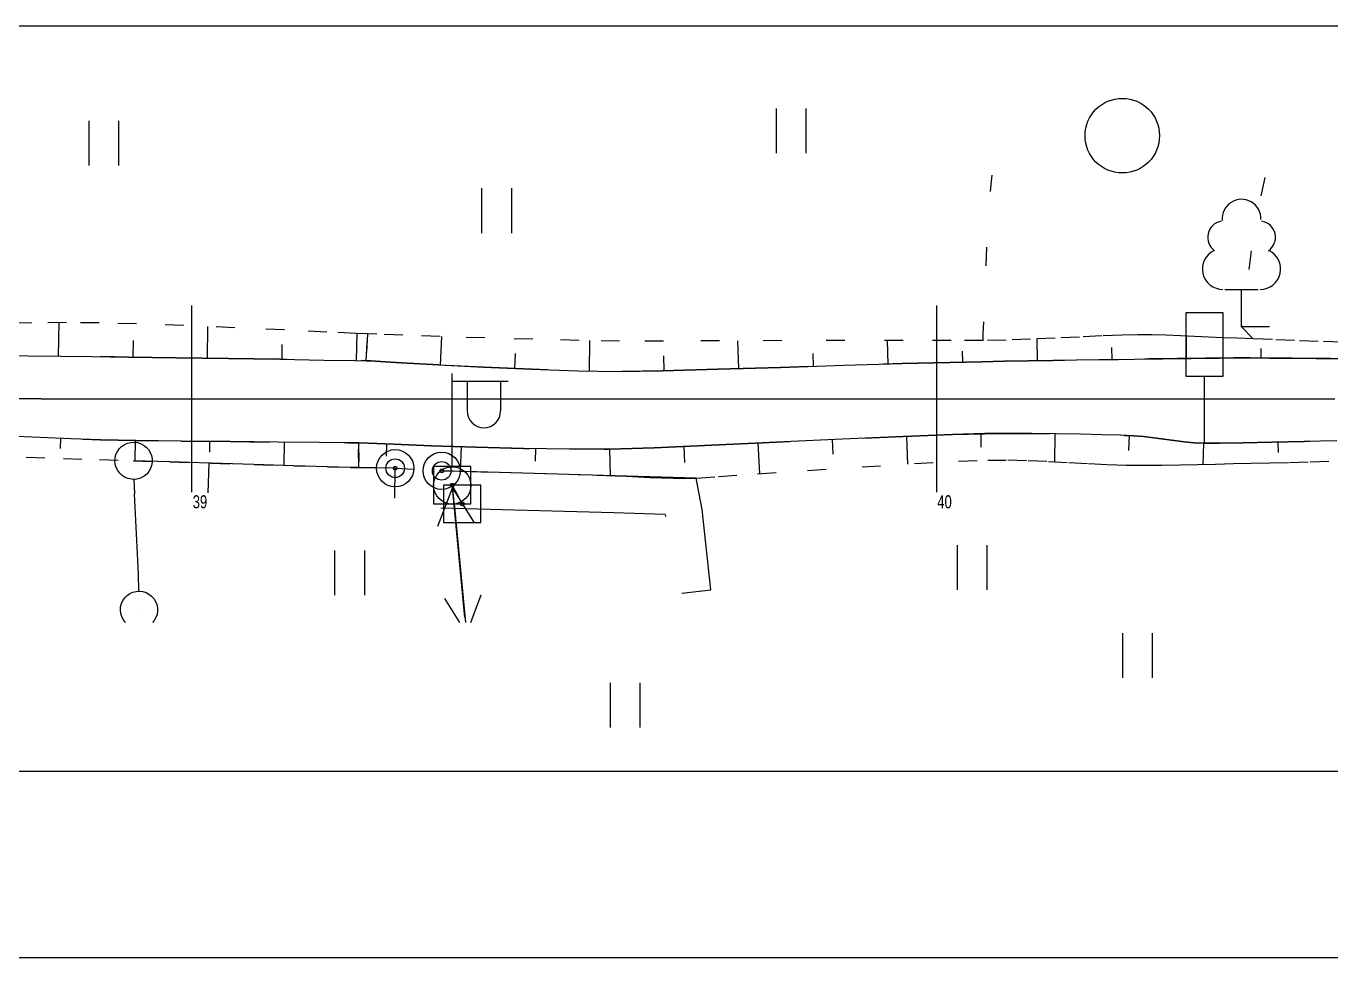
# Model space of a CAD drawing. Extents: x 2172 to 5772, y -842 to -248.
# Drawn here: x 3042.78 to 3077.8, y -637.48 to -612.48 of the extents above; entities that cross this region are included whole.
import ezdxf

# ---------------------------------------------------------------- set-up
doc = ezdxf.new("R2010")
doc.units = 0
doc.header["$MEASUREMENT"] = 0
for name, pattern in [('CONTI', [0]), ('STROT', [1.7, 0.5, -1.2]), ('TP0', [0])]:
    doc.linetypes.add(name, pattern=pattern)
doc.layers.get('0').update_dxf_attribs({"linetype": 'CONTINUOUS'})
for name, color, linetype in [('DEFAULT', 7, 'CONTI'), ('OTKOSDEFAULT', 32, 'CONTI'), ('SIT_LDEFAULT', 7, 'CONTI'), ('USLZNDEFAULT', 7, 'CONTI')]:
    doc.layers.add(name, color=color, linetype=linetype)
doc.styles.add('SHRFT', font='TXT', dxfattribs={"width": 8.75})

# ---------------------------------------------------------------- blocks, each defined once
blk = doc.blocks.new('BL_12')
at = {"color": 0}
for p, q in [((2.5, 17.5), (-2.5, 17.5)), ((-2.5, 17.5), (-2.5, 9)), ((2.5, 9), (2.5, 17.5)), ((-2.5, 9), (0, 9)), ((0, 0), (0, 9)), ((0, 9), (2.5, 9)), ((2, 0), (0, 0))]:
    blk.add_line(p, q, dxfattribs=at)
blk = doc.blocks.new('BL_104')
at = {"color": 0}
for p, q in [((-2.25, 5), (2.25, 5)), ((0, 0), (0, 5)), ((3.75, 0), (0, 0))]:
    blk.add_line(p, q, dxfattribs=at)
for centre, radius, start, end in [((0, 14.5), 2.6, 358, 185), ((-2.35, 12), 2.2, 100, 235), ((2.35, 12), 2.2, 305, 80), ((-2.5, 7.75), 2.75, 115, 270), ((2.5, 7.75), 2.75, 270, 65)]:
    blk.add_arc(centre, radius, start, end, dxfattribs=at)
blk = doc.blocks.new('BL_27')
at = {"color": 0}
for p, q in [((2.5, 2.5), (-2.5, 2.5)), ((-2.5, 2.5), (-2.5, -2.5)), ((2.5, -2.5), (2.5, 2.5)), ((-2.5, -2.5), (2.5, -2.5))]:
    blk.add_line(p, q, dxfattribs=at)
blk.add_circle((0, 0), 0.25, dxfattribs=at)
blk = doc.blocks.new('BL_33')
at = {"color": 0}
for p, q in [((0, 2.5), (0, 15)), ((0, 14), (7.5, 14)), ((2, 14), (2, 10)), ((6.5, 14), (6.5, 10))]:
    blk.add_line(p, q, dxfattribs=at)
for radius in [2.5, 0]:
    blk.add_circle((0, 0), radius, dxfattribs=at)
blk.add_arc((4.25, 10), 2.25, 180, 0, dxfattribs=at)
blk = doc.blocks.new('BL_22')
at = {"color": 0}
for radius in [2.5, 1.25, 0.25]:
    blk.add_circle((0, 0), radius, dxfattribs=at)
blk = doc.blocks.new('BL_2011')
at = {"color": 0}
for p, q in [((0, 0), (0, 6)), ((4, 0), (4, 6))]:
    blk.add_line(p, q, dxfattribs=at)
blk = doc.blocks.new('BL_2004')
at = {"color": 0}
blk.add_circle((0, 0), 5, dxfattribs=at)

msp = doc.modelspace()

# ---------------------------------------------------------------- linework, layer by layer
at = {"linetype": 'TP0'}
for p, q in [((3107.228, -612.478), (2267.228, -612.478)), ((3107.228, -632.478), (2267.228, -632.478))]:
    msp.add_line(p, q, dxfattribs=at)
at = {"layer": 'DEFAULT', "color": 12, "linetype": 'CONTI'}
for p, q in [((3047.228, -624.978), (3047.229, -619.978)), ((3067.228, -624.978), (3067.228, -619.978)), ((3043.186, -622.477), (3054.433, -622.477)), ((3054.433, -622.478), (3056.982, -622.478)), ((3056.982, -622.478), (3059.531, -622.478)), ((3059.531, -622.478), (3062.08, -622.478)), ((3062.08, -622.478), (3064.629, -622.478)), ((3064.629, -622.478), (3067.178, -622.478)), ((3067.178, -622.478), (3069.727, -622.478)), ((3069.727, -622.478), (3072.276, -622.478)), ((3072.276, -622.477), (3077.909, -622.478))]:
    msp.add_line(p, q, dxfattribs=at)
msp.add_polyline3d([(3043.186, -622.477, 0), (3041.545, -622.478, 0)], dxfattribs=at)
at = {"layer": 'OTKOSDEFAULT', "color": 32, "linetype": 'STROT'}
for p, q in [((3042.933, -620.438, 42.551), (3041.984, -620.451, 42.564)), ((3043.864, -620.433, 42.538), (3042.933, -620.438, 42.551)), ((3044.736, -620.44, 42.526), (3043.864, -620.433, 42.538)), ((3045.744, -620.467, 42.499), (3044.736, -620.44, 42.526)), ((3047.009, -620.513, 42.465), (3045.744, -620.467, 42.499)), ((3048.382, -620.57, 42.429), (3047.009, -620.513, 42.465)), ((3049.714, -620.63, 42.393), (3048.382, -620.57, 42.429)), ((3050.85, -620.685, 42.363), (3049.714, -620.63, 42.393)), ((3051.642, -620.722, 42.342), (3050.85, -620.685, 42.363)), ((3051.94, -620.737, 42.334), (3051.642, -620.722, 42.342)), ((3051.94, -620.737, 42.334), (3051.902, -621.454, 42.537)), ((3051.902, -621.454, 42.537), (3051.94, -620.737, 42.334)), ((3052.195, -620.747, 42.328), (3051.94, -620.737, 42.334)), ((3052.886, -620.772, 42.311), (3052.195, -620.747, 42.328)), ((3053.89, -620.805, 42.288), (3052.886, -620.772, 42.311)), ((3055.093, -620.845, 42.26), (3053.89, -620.805, 42.288)), ((3056.378, -620.88, 42.23), (3055.093, -620.845, 42.26)), ((3057.623, -620.912, 42.201), (3056.378, -620.88, 42.23)), ((3058.71, -620.928, 42.176), (3057.623, -620.912, 42.201)), ((3059.889, -620.93, 42.184), (3058.71, -620.928, 42.176)), ((3061.39, -620.923, 42.194), (3059.889, -620.93, 42.184)), ((3063.062, -620.917, 42.206), (3061.39, -620.923, 42.194)), ((3064.756, -620.914, 42.218), (3063.062, -620.917, 42.206)), ((3066.322, -620.913, 42.229), (3064.756, -620.914, 42.218)), ((3067.609, -620.912, 42.238), (3066.322, -620.913, 42.229)), ((3068.466, -620.911, 42.244), (3067.609, -620.912, 42.238)), ((3069.087, -620.9, 42.245), (3068.466, -620.911, 42.244)), ((3069.742, -620.878, 42.247), (3069.087, -620.9, 42.245)), ((3070.404, -620.848, 42.249), (3069.742, -620.878, 42.247)), ((3071.051, -620.819, 42.25), (3070.404, -620.848, 42.249)), ((3071.654, -620.791, 42.252), (3071.051, -620.819, 42.25)), ((3072.187, -620.769, 42.253), (3071.654, -620.791, 42.252)), ((3072.623, -620.76, 42.254), (3072.187, -620.769, 42.253)), ((3073.004, -620.763, 42.254), (3072.623, -620.76, 42.254)), ((3073.382, -620.772, 42.254), (3073.004, -620.763, 42.254)), ((3073.761, -620.785, 42.254), (3073.382, -620.772, 42.254)), ((3074.141, -620.803, 42.254), (3073.761, -620.785, 42.254)), ((3074.52, -620.822, 42.254), (3074.141, -620.803, 42.254)), ((3074.9, -620.84, 42.254), (3074.52, -620.822, 42.254)), ((3075.279, -620.853, 42.253), (3074.9, -620.84, 42.254)), ((3075.713, -620.868, 42.262), (3075.279, -620.853, 42.253)), ((3076.236, -620.89, 42.272), (3075.713, -620.868, 42.262)), ((3076.827, -620.914, 42.284), (3076.236, -620.89, 42.272)), ((3077.457, -620.937, 42.297), (3076.827, -620.914, 42.284)), ((3078.104, -620.956, 42.31), (3077.457, -620.937, 42.297)), ((3051.701, -623.657, 42.569), (3051.711, -624.324, 42.48)), ((3051.711, -624.324, 42.48), (3051.701, -623.657, 42.569)), ((3041.811, -624.009, 42.609), (3042.783, -624.041, 42.581)), ((3042.783, -624.041, 42.581), (3043.778, -624.077, 42.553)), ((3043.778, -624.077, 42.553), (3044.751, -624.11, 42.525)), ((3044.751, -624.11, 42.525), (3045.661, -624.14, 42.499)), ((3045.661, -624.14, 42.499), (3046.632, -624.17, 42.496)), ((3066.623, -624.217, 42.087), (3067.804, -624.154, 42.029)), ((3067.804, -624.154, 42.029), (3068.59, -624.122, 41.991)), ((3068.59, -624.122, 41.991), (3069.129, -624.119, 41.993)), ((3069.129, -624.119, 41.993), (3069.674, -624.131, 41.995)), ((3069.674, -624.131, 41.995), (3070.223, -624.157, 41.996)), ((3077.243, -624.166, 42.333), (3077.809, -624.15, 42.357)), ((3046.632, -624.17, 42.496), (3047.742, -624.204, 42.492)), ((3047.742, -624.204, 42.492), (3048.888, -624.239, 42.488)), ((3048.888, -624.239, 42.488), (3049.964, -624.272, 42.485)), ((3049.964, -624.272, 42.485), (3050.864, -624.298, 42.482)), ((3050.864, -624.298, 42.482), (3051.481, -624.316, 42.48)), ((3051.481, -624.316, 42.48), (3051.711, -624.324, 42.48)), ((3051.711, -624.324, 42.48), (3052.685, -624.34, 42.508)), ((3052.685, -624.34, 42.508), (3053.934, -624.409, 42.481)), ((3053.934, -624.409, 42.481), (3054.154, -624.414, 42.476)), ((3054.154, -624.414, 42.476), (3054.731, -624.429, 42.463)), ((3054.731, -624.429, 42.463), (3055.538, -624.449, 42.445)), ((3055.538, -624.449, 42.445), (3056.452, -624.474, 42.424)), ((3056.452, -624.474, 42.424), (3057.349, -624.501, 42.404)), ((3057.349, -624.501, 42.404), (3058.1, -624.526, 42.387)), ((3061.36, -624.565, 42.347), (3062.414, -624.492, 42.295)), ((3062.414, -624.492, 42.295), (3063.757, -624.399, 42.229)), ((3063.757, -624.399, 42.229), (3065.216, -624.303, 42.157)), ((3065.216, -624.303, 42.157), (3066.623, -624.217, 42.087)), ((3070.223, -624.157, 41.996), (3070.766, -624.188, 41.998)), ((3070.766, -624.188, 41.998), (3071.3, -624.217, 42)), ((3071.3, -624.217, 42), (3071.815, -624.242, 42.002)), ((3071.815, -624.242, 42.002), (3072.306, -624.257, 42.004)), ((3072.306, -624.257, 42.004), (3072.786, -624.26, 42.042)), ((3072.786, -624.26, 42.042), (3073.266, -624.257, 42.079)), ((3073.266, -624.257, 42.079), (3073.746, -624.252, 42.117)), ((3073.746, -624.252, 42.117), (3074.225, -624.242, 42.154)), ((3074.225, -624.242, 42.154), (3074.704, -624.23, 42.192)), ((3074.704, -624.23, 42.192), (3075.184, -624.217, 42.229)), ((3075.184, -624.217, 42.229), (3075.663, -624.207, 42.267)), ((3075.663, -624.207, 42.267), (3076.162, -624.196, 42.288)), ((3076.162, -624.196, 42.288), (3076.692, -624.183, 42.31)), ((3076.692, -624.183, 42.31), (3077.243, -624.166, 42.333)), ((3058.1, -624.526, 42.387), (3058.587, -624.541, 42.376)), ((3058.587, -624.541, 42.376), (3058.897, -624.553, 42.376)), ((3058.897, -624.553, 42.376), (3059.209, -624.569, 42.376)), ((3059.209, -624.569, 42.376), (3059.52, -624.587, 42.376)), ((3059.52, -624.587, 42.376), (3059.831, -624.601, 42.376)), ((3059.831, -624.601, 42.376), (3060.143, -624.611, 42.376)), ((3060.143, -624.611, 42.376), (3060.454, -624.613, 42.376)), ((3060.454, -624.613, 42.376), (3060.764, -624.605, 42.376)), ((3060.764, -624.605, 42.376), (3061.36, -624.565, 42.347))]:
    msp.add_line(p, q, dxfattribs=at)
at = {"layer": 'OTKOSDEFAULT', "color": 32}
for p, q in [((3043.651, -621.333), (3043.662, -620.434)), ((3047.649, -621.388), (3047.66, -620.54)), ((3045.65, -621.358), (3045.657, -620.911)), ((3051.647, -621.45), (3051.663, -620.723)), ((3053.898, -621.572), (3053.938, -620.807)), ((3057.901, -621.733), (3057.913, -620.915)), ((3061.909, -621.667), (3061.887, -620.921)), ((3065.916, -621.544), (3065.898, -620.912)), ((3069.925, -621.454), (3069.915, -620.87)), ((3073.93, -621.395), (3073.923, -620.793)), ((3041.932, -621.313, 42.68), (3042.827, -621.323, 42.672)), ((3042.827, -621.323, 42.672), (3043.708, -621.333, 42.665)), ((3043.708, -621.333, 42.665), (3044.539, -621.343, 42.658)), ((3044.539, -621.343, 42.658), (3045.53, -621.356, 42.641)), ((3049.649, -621.417), (3049.655, -621.022)), ((3055.898, -621.666), (3055.915, -621.266)), ((3059.905, -621.724), (3059.896, -621.327)), ((3063.91, -621.605), (3063.901, -621.26)), ((3067.919, -621.493), (3067.911, -621.203)), ((3071.929, -621.422), (3071.924, -621.102)), ((3075.93, -621.383), (3075.932, -621.131)), ((3045.53, -621.356, 42.641), (3046.808, -621.376, 42.62)), ((3046.808, -621.376, 42.62), (3048.213, -621.396, 42.597)), ((3048.213, -621.396, 42.597), (3049.586, -621.417, 42.575)), ((3049.586, -621.417, 42.575), (3050.766, -621.437, 42.555)), ((3050.766, -621.437, 42.555), (3051.592, -621.449, 42.542)), ((3051.592, -621.449, 42.542), (3051.902, -621.454, 42.537)), ((3051.902, -621.454, 42.537), (3052.159, -621.47, 42.529)), ((3052.159, -621.47, 42.529), (3052.849, -621.512, 42.509)), ((3052.849, -621.512, 42.509), (3053.855, -621.569, 42.479)), ((3053.855, -621.569, 42.479), (3055.058, -621.629, 42.444)), ((3055.058, -621.629, 42.444), (3056.342, -621.685, 42.406)), ((3056.342, -621.685, 42.406), (3057.587, -621.728, 42.37)), ((3059.852, -621.725, 42.333), (3061.354, -621.685, 42.328)), ((3061.354, -621.685, 42.328), (3063.03, -621.633, 42.322)), ((3063.03, -621.633, 42.322), (3064.725, -621.579, 42.316)), ((3064.725, -621.579, 42.316), (3066.291, -621.533, 42.31)), ((3066.291, -621.533, 42.31), (3067.576, -621.5, 42.305)), ((3067.576, -621.5, 42.305), (3068.429, -621.481, 42.302)), ((3068.429, -621.481, 42.302), (3069.041, -621.469, 42.3)), ((3069.041, -621.469, 42.3), (3069.686, -621.459, 42.298)), ((3069.686, -621.459, 42.298), (3070.339, -621.447, 42.297)), ((3070.339, -621.447, 42.297), (3070.974, -621.436, 42.295)), ((3070.974, -621.436, 42.295), (3071.569, -621.426, 42.293)), ((3071.569, -621.426, 42.293), (3072.096, -621.421, 42.292)), ((3072.096, -621.421, 42.292), (3072.532, -621.414, 42.29)), ((3072.532, -621.414, 42.29), (3072.912, -621.409, 42.288)), ((3072.912, -621.409, 42.288), (3073.292, -621.404, 42.285)), ((3073.292, -621.404, 42.285), (3073.672, -621.398, 42.283)), ((3073.672, -621.398, 42.283), (3074.052, -621.393, 42.28)), ((3074.052, -621.393, 42.28), (3074.432, -621.388, 42.278)), ((3074.432, -621.388, 42.278), (3074.814, -621.385, 42.275)), ((3074.814, -621.385, 42.275), (3075.194, -621.382, 42.272)), ((3075.194, -621.382, 42.272), (3075.631, -621.382, 42.28)), ((3075.631, -621.382, 42.28), (3076.163, -621.385, 42.289)), ((3076.163, -621.385, 42.289), (3076.763, -621.389, 42.3)), ((3076.763, -621.389, 42.3), (3077.406, -621.393, 42.311)), ((3077.406, -621.393, 42.311), (3078.068, -621.395, 42.322)), ((3057.587, -621.728, 42.37), (3058.673, -621.743, 42.338)), ((3058.673, -621.743, 42.338), (3059.852, -621.725, 42.333)), ((3067.648, -623.437, 42.262), (3066.321, -623.49, 42.288)), ((3068.507, -623.412, 42.245), (3067.648, -623.437, 42.262)), ((3068.402, -623.416), (3068.41, -623.774)), ((3069.114, -623.405, 42.244), (3068.507, -623.412, 42.245)), ((3069.77, -623.407, 42.242), (3069.114, -623.405, 42.244)), ((3070.438, -623.415, 42.241), (3069.77, -623.407, 42.242)), ((3070.395, -623.415), (3070.384, -624.167)), ((3071.083, -623.427, 42.239), (3070.438, -623.415, 42.241)), ((3071.665, -623.44, 42.238), (3071.083, -623.427, 42.239)), ((3072.151, -623.456, 42.237), (3071.665, -623.44, 42.238)), ((3043.143, -623.517, 42.577), (3042.299, -623.476, 42.602)), ((3043.98, -623.552, 42.553), (3043.143, -623.517, 42.577)), ((3043.703, -623.541), (3043.693, -623.807)), ((3044.777, -623.577, 42.53), (3043.98, -623.552, 42.553)), ((3045.727, -623.595, 42.535), (3044.777, -623.577, 42.53)), ((3045.703, -623.594), (3045.694, -624.142)), ((3046.937, -623.611, 42.542), (3045.727, -623.595, 42.535)), ((3048.258, -623.626, 42.55), (3046.937, -623.611, 42.542)), ((3047.702, -623.619), (3047.697, -623.911)), ((3049.542, -623.64, 42.557), (3048.258, -623.626, 42.55)), ((3050.642, -623.648, 42.563), (3049.542, -623.64, 42.557)), ((3049.703, -623.642), (3049.698, -624.264)), ((3051.412, -623.655, 42.568), (3050.642, -623.648, 42.563)), ((3051.701, -623.657, 42.569), (3051.412, -623.655, 42.568)), ((3051.957, -623.668, 42.564), (3051.701, -623.657, 42.569)), ((3052.646, -623.697, 42.552), (3051.957, -623.668, 42.564)), ((3052.455, -623.689), (3052.44, -624.013)), ((3053.651, -623.738, 42.533), (3052.646, -623.697, 42.552)), ((3054.85, -623.777, 42.51), (3053.651, -623.738, 42.533)), ((3054.454, -623.763), (3054.433, -624.422)), ((3056.126, -623.811, 42.487), (3054.85, -623.777, 42.51)), ((3059.634, -623.79, 42.42), (3058.441, -623.827, 42.443)), ((3061.183, -623.72, 42.389), (3059.634, -623.79, 42.42)), ((3060.432, -623.753), (3060.45, -624.183)), ((3062.924, -623.64, 42.355), (3061.183, -623.72, 42.389)), ((3062.424, -623.663), (3062.463, -624.489)), ((3064.691, -623.559, 42.32), (3062.924, -623.64, 42.355)), ((3064.415, -623.571), (3064.432, -623.963)), ((3066.321, -623.49, 42.288), (3064.691, -623.559, 42.32)), ((3066.408, -623.485), (3066.438, -624.228)), ((3072.503, -623.47, 42.236), (3072.151, -623.456, 42.237)), ((3072.391, -623.465), (3072.37, -623.862)), ((3072.776, -623.489, 42.24), (3072.503, -623.47, 42.236)), ((3073.048, -623.521, 42.245), (3072.776, -623.489, 42.24)), ((3073.318, -623.559, 42.249), (3073.048, -623.521, 42.245)), ((3073.591, -623.598, 42.253), (3073.318, -623.559, 42.249)), ((3073.864, -623.632, 42.258), (3073.591, -623.598, 42.253)), ((3074.134, -623.658, 42.262), (3073.864, -623.632, 42.258)), ((3074.408, -623.671, 42.266), (3074.134, -623.658, 42.262)), ((3074.379, -623.67), (3074.364, -624.239)), ((3074.813, -623.67, 42.275), (3074.408, -623.671, 42.266)), ((3075.442, -623.657, 42.287), (3074.813, -623.67, 42.275)), ((3076.22, -623.641, 42.303), (3075.442, -623.657, 42.287)), ((3077.087, -623.622, 42.321), (3076.22, -623.641, 42.303)), ((3076.381, -623.638), (3076.387, -623.914)), ((3077.966, -623.602, 42.339), (3077.087, -623.622, 42.321)), ((3057.363, -623.829, 42.463), (3056.126, -623.811, 42.487)), ((3056.447, -623.815), (3056.442, -624.146)), ((3058.441, -623.827, 42.443), (3057.363, -623.829, 42.463)), ((3058.441, -623.827), (3058.453, -624.537))]:
    msp.add_line(p, q, dxfattribs=at)
at = {"layer": 'SIT_LDEFAULT', "color": 7}
for p, q in [((3068.674, -616.821), (3068.712, -616.478)), ((3075.927, -617.032), (3076.035, -616.543)), ((3068.668, -616.914), (3068.674, -616.821)), ((3068.547, -618.905), (3068.571, -618.413)), ((3075.607, -619.005), (3075.672, -618.509)), ((3068.546, -618.913), (3068.547, -618.905)), ((3068.472, -620.745), (3068.485, -620.411)), ((3075.404, -620.545), (3075.412, -620.492)), ((3075.713, -620.868), (3075.404, -620.545)), ((3068.466, -620.911), (3068.472, -620.745)), ((3045.53, -621.356), (3044.772, -621.345)), ((3046.808, -621.376), (3045.53, -621.356)), ((3048.213, -621.396), (3046.808, -621.376)), ((3049.586, -621.417), (3048.213, -621.396)), ((3049.769, -621.421), (3049.586, -621.417)), ((3051.902, -621.454), (3051.771, -621.451)), ((3052.16, -621.467), (3051.903, -621.451)), ((3052.849, -621.512), (3052.159, -621.47)), ((3053.855, -621.569), (3052.849, -621.512)), ((3055.059, -621.63), (3053.856, -621.571)), ((3056.342, -621.685), (3055.058, -621.629)), ((3056.769, -621.7), (3056.342, -621.685)), ((3061.354, -621.685), (3059.852, -621.725)), ((3063.03, -621.633), (3061.354, -621.685)), ((3063.778, -621.609), (3063.03, -621.633)), ((3066.291, -621.533), (3065.781, -621.548)), ((3067.576, -621.5), (3066.291, -621.533)), ((3068.429, -621.481), (3067.576, -621.5)), ((3069.041, -621.469), (3068.429, -621.481)), ((3069.686, -621.459), (3069.041, -621.469)), ((3070.339, -621.447), (3069.686, -621.459)), ((3070.792, -621.439), (3070.339, -621.447)), ((3072.912, -621.409), (3072.796, -621.412)), ((3073.292, -621.404), (3072.912, -621.409)), ((3073.672, -621.398), (3073.292, -621.404)), ((3074.052, -621.393), (3073.672, -621.398)), ((3074.432, -621.388), (3074.052, -621.393)), ((3074.814, -621.385), (3074.432, -621.388)), ((3075.194, -621.382), (3074.814, -621.385)), ((3075.631, -621.382), (3075.194, -621.382)), ((3076.163, -621.385), (3075.631, -621.382)), ((3076.763, -621.389), (3076.163, -621.385)), ((3077.406, -621.393), (3076.763, -621.389)), ((3077.796, -621.394), (3077.406, -621.393)), ((3059.852, -621.725), (3058.773, -621.742)), ((3066.321, -623.49), (3067.648, -623.437)), ((3067.649, -623.439), (3068.508, -623.414)), ((3068.507, -623.412), (3069.114, -623.405)), ((3069.114, -623.405), (3069.77, -623.407)), ((3069.77, -623.407), (3070.255, -623.412)), ((3044.31, -623.561), (3044.777, -623.577)), ((3044.777, -623.577), (3045.727, -623.595)), ((3045.279, -623.818), (3045.342, -623.755)), ((3045.342, -623.755), (3045.416, -623.704)), ((3045.416, -623.704), (3045.498, -623.668)), ((3045.498, -623.668), (3045.585, -623.646)), ((3045.585, -623.646), (3045.675, -623.64)), ((3045.675, -623.64), (3045.764, -623.651)), ((3045.726, -623.594), (3046.937, -623.608)), ((3045.764, -623.651), (3045.849, -623.677)), ((3045.849, -623.677), (3045.929, -623.718)), ((3045.929, -623.718), (3046, -623.772)), ((3046, -623.772), (3046.06, -623.839)), ((3046.937, -623.611), (3048.258, -623.626)), ((3048.258, -623.626), (3049.312, -623.638)), ((3051.311, -623.653), (3051.41, -623.653)), ((3051.412, -623.655), (3051.701, -623.657)), ((3051.701, -623.657), (3051.957, -623.668)), ((3051.957, -623.668), (3052.646, -623.697)), ((3052.646, -623.697), (3053.651, -623.738)), ((3053.651, -623.738), (3054.85, -623.777)), ((3054.85, -623.777), (3056.126, -623.811)), ((3058.441, -623.827), (3059.634, -623.79)), ((3059.634, -623.79), (3061.183, -623.72)), ((3061.183, -623.72), (3062.924, -623.64)), ((3062.924, -623.64), (3063.275, -623.624)), ((3065.268, -623.534), (3066.321, -623.49)), ((3072.251, -623.46), (3072.503, -623.47)), ((3072.503, -623.47), (3072.776, -623.489)), ((3072.776, -623.489), (3073.048, -623.521)), ((3073.048, -623.521), (3073.318, -623.559)), ((3073.318, -623.559), (3073.591, -623.598)), ((3073.591, -623.598), (3073.864, -623.632)), ((3073.864, -623.632), (3074.134, -623.658)), ((3074.134, -623.658), (3074.408, -623.671)), ((3074.408, -623.671), (3074.813, -623.67)), ((3074.813, -623.67), (3075.442, -623.657)), ((3075.442, -623.657), (3076.22, -623.641)), ((3076.22, -623.641), (3077.088, -623.623)), ((3077.087, -623.622), (3077.237, -623.618)), ((3045.161, -624.149), (3045.168, -624.06)), ((3045.171, -624.238), (3045.161, -624.149)), ((3045.168, -624.06), (3045.19, -623.973)), ((3045.19, -623.973), (3045.228, -623.892)), ((3045.228, -623.892), (3045.279, -623.818)), ((3046.632, -624.17), (3045.661, -624.14)), ((3045.661, -624.14), (3045.661, -624.14)), ((3045.661, -624.14), (3045.661, -624.14)), ((3045.661, -624.14), (3045.661, -624.14)), ((3045.661, -624.14), (3045.661, -624.14)), ((3045.661, -624.14), (3045.661, -624.14)), ((3045.661, -624.14), (3045.661, -624.14)), ((3045.661, -624.14), (3045.661, -624.14)), ((3045.661, -624.14), (3045.661, -624.14)), ((3045.661, -624.14), (3045.661, -624.14)), ((3045.661, -624.14), (3045.661, -624.14)), ((3045.661, -624.14), (3045.661, -624.14)), ((3045.661, -624.14), (3045.661, -624.14)), ((3045.661, -624.14), (3045.661, -624.14)), ((3045.661, -624.14), (3045.661, -624.14)), ((3045.661, -624.14), (3045.661, -624.14)), ((3045.661, -624.14), (3045.661, -624.14)), ((3045.661, -624.14), (3045.661, -624.14)), ((3045.661, -624.14), (3045.661, -624.14)), ((3045.661, -624.14), (3045.661, -624.14)), ((3045.661, -624.14), (3045.661, -624.14)), ((3045.661, -624.14), (3045.661, -624.14)), ((3045.661, -624.14), (3045.661, -624.14)), ((3045.661, -624.14), (3045.661, -624.14)), ((3045.661, -624.14), (3045.661, -624.14)), ((3045.661, -624.14), (3045.661, -624.14)), ((3045.661, -624.14), (3045.661, -624.14)), ((3045.661, -624.14), (3045.661, -624.14)), ((3045.661, -624.14), (3045.661, -624.14)), ((3045.661, -624.14), (3045.661, -624.14)), ((3045.661, -624.14), (3045.661, -624.14)), ((3045.661, -624.14), (3045.661, -624.14)), ((3045.661, -624.14), (3045.661, -624.14)), ((3045.661, -624.14), (3045.661, -624.14)), ((3045.661, -624.14), (3045.661, -624.14)), ((3045.661, -624.14), (3045.661, -624.14)), ((3045.661, -624.14), (3045.661, -624.14)), ((3045.661, -624.14), (3045.661, -624.14)), ((3045.661, -624.14), (3045.661, -624.14)), ((3045.661, -624.14), (3045.661, -624.14)), ((3045.661, -624.14), (3045.661, -624.14)), ((3045.661, -624.14), (3045.661, -624.14)), ((3045.661, -624.14), (3045.661, -624.14)), ((3045.661, -624.14), (3045.661, -624.14)), ((3045.661, -624.14), (3045.661, -624.14)), ((3045.661, -624.14), (3045.661, -624.14)), ((3045.661, -624.14), (3045.661, -624.14)), ((3045.661, -624.14), (3045.661, -624.14)), ((3045.661, -624.14), (3045.661, -624.14)), ((3045.661, -624.14), (3045.661, -624.14)), ((3045.661, -624.14), (3045.661, -624.14)), ((3045.661, -624.14), (3045.661, -624.14)), ((3045.661, -624.14), (3045.661, -624.14)), ((3045.661, -624.14), (3045.661, -624.14)), ((3045.661, -624.14), (3045.661, -624.14)), ((3045.661, -624.14), (3045.661, -624.14)), ((3045.661, -624.14), (3045.661, -624.14)), ((3045.661, -624.14), (3045.661, -624.14)), ((3045.661, -624.14), (3045.661, -624.14)), ((3045.661, -624.14), (3045.661, -624.14)), ((3045.661, -624.14), (3045.661, -624.14)), ((3045.661, -624.14), (3045.661, -624.14)), ((3045.661, -624.14), (3045.661, -624.14)), ((3045.661, -624.14), (3045.661, -624.14)), ((3045.661, -624.14), (3045.661, -624.14)), ((3045.661, -624.14), (3045.661, -624.14)), ((3045.661, -624.14), (3045.661, -624.14)), ((3045.661, -624.14), (3045.661, -624.14)), ((3045.661, -624.14), (3045.661, -624.14)), ((3045.661, -624.14), (3045.661, -624.14)), ((3045.661, -624.14), (3045.661, -624.14)), ((3045.661, -624.14), (3045.661, -624.14)), ((3045.661, -624.14), (3045.661, -624.14)), ((3045.661, -624.14), (3045.661, -624.14)), ((3045.661, -624.14), (3045.661, -624.14)), ((3045.661, -624.14), (3045.661, -624.14)), ((3045.661, -624.14), (3045.661, -624.14)), ((3045.661, -624.14), (3045.661, -624.14)), ((3045.661, -624.14), (3045.661, -624.14)), ((3045.661, -624.14), (3045.661, -624.14)), ((3045.661, -624.14), (3045.661, -624.14)), ((3045.661, -624.14), (3045.661, -624.14)), ((3045.661, -624.14), (3045.661, -624.14)), ((3045.661, -624.14), (3045.661, -624.14)), ((3045.661, -624.14), (3045.661, -624.14)), ((3045.661, -624.14), (3045.661, -624.14)), ((3045.661, -624.14), (3045.661, -624.14)), ((3045.661, -624.14), (3045.661, -624.14)), ((3045.661, -624.14), (3045.661, -624.14)), ((3045.661, -624.14), (3045.661, -624.14)), ((3045.661, -624.14), (3045.661, -624.14)), ((3045.661, -624.14), (3045.661, -624.14)), ((3045.661, -624.14), (3045.661, -624.14)), ((3045.661, -624.14), (3045.661, -624.14)), ((3045.661, -624.14), (3045.661, -624.14)), ((3045.661, -624.14), (3045.661, -624.14)), ((3045.661, -624.14), (3045.661, -624.14)), ((3045.661, -624.14), (3045.661, -624.14)), ((3045.661, -624.14), (3045.661, -624.14)), ((3045.661, -624.14), (3045.661, -624.14)), ((3045.661, -624.14), (3045.661, -624.14)), ((3045.661, -624.14), (3045.661, -624.14)), ((3045.661, -624.14), (3045.661, -624.14)), ((3045.661, -624.14), (3045.661, -624.14)), ((3045.661, -624.14), (3045.661, -624.14)), ((3045.661, -624.14), (3045.661, -624.14)), ((3045.661, -624.14), (3045.661, -624.14)), ((3045.661, -624.14), (3045.661, -624.14)), ((3045.661, -624.14), (3045.661, -624.14)), ((3045.661, -624.14), (3045.661, -624.14)), ((3045.661, -624.14), (3045.661, -624.14)), ((3045.661, -624.14), (3045.661, -624.14)), ((3045.661, -624.14), (3045.661, -624.14)), ((3045.661, -624.14), (3045.661, -624.14)), ((3045.661, -624.14), (3045.661, -624.14)), ((3045.661, -624.14), (3045.661, -624.14)), ((3045.661, -624.14), (3045.661, -624.14)), ((3045.661, -624.14), (3045.661, -624.14)), ((3045.661, -624.14), (3045.661, -624.14)), ((3045.661, -624.14), (3045.661, -624.14)), ((3045.661, -624.14), (3045.661, -624.14)), ((3045.661, -624.14), (3045.661, -624.14)), ((3045.661, -624.14), (3045.661, -624.14)), ((3045.661, -624.14), (3045.661, -624.14)), ((3045.661, -624.14), (3045.661, -624.14)), ((3045.661, -624.14), (3045.661, -624.14)), ((3045.661, -624.14), (3045.661, -624.14)), ((3045.661, -624.14), (3045.661, -624.14)), ((3045.661, -624.14), (3045.661, -624.14)), ((3045.661, -624.14), (3045.661, -624.14)), ((3045.661, -624.14), (3045.661, -624.14)), ((3045.661, -624.14), (3045.661, -624.14)), ((3045.661, -624.14), (3045.661, -624.14)), ((3045.661, -624.14), (3045.661, -624.14)), ((3045.661, -624.14), (3045.661, -624.14)), ((3045.661, -624.14), (3045.661, -624.14)), ((3045.661, -624.14), (3045.661, -624.14)), ((3045.661, -624.14), (3045.661, -624.14)), ((3045.661, -624.14), (3045.661, -624.14)), ((3045.661, -624.14), (3045.661, -624.14)), ((3045.661, -624.14), (3045.661, -624.14)), ((3045.661, -624.14), (3045.661, -624.14)), ((3045.661, -624.14), (3045.661, -624.14)), ((3045.661, -624.14), (3045.661, -624.14)), ((3045.661, -624.14), (3045.661, -624.14)), ((3045.661, -624.14), (3045.661, -624.14)), ((3045.661, -624.14), (3045.661, -624.14)), ((3045.661, -624.14), (3045.661, -624.14)), ((3045.661, -624.14), (3045.661, -624.14)), ((3045.661, -624.14), (3045.661, -624.14)), ((3045.661, -624.14), (3045.661, -624.14)), ((3045.661, -624.14), (3045.661, -624.14)), ((3045.661, -624.14), (3045.661, -624.14)), ((3045.661, -624.14), (3045.661, -624.14)), ((3045.661, -624.14), (3045.661, -624.14)), ((3045.661, -624.14), (3045.661, -624.14)), ((3045.661, -624.14), (3045.661, -624.14)), ((3045.661, -624.14), (3045.661, -624.14)), ((3045.661, -624.14), (3045.661, -624.14)), ((3045.661, -624.14), (3045.661, -624.14)), ((3045.661, -624.14), (3045.661, -624.14)), ((3045.661, -624.14), (3045.661, -624.14)), ((3045.661, -624.14), (3045.661, -624.14)), ((3045.661, -624.14), (3045.661, -624.14)), ((3045.661, -624.14), (3045.661, -624.14)), ((3045.661, -624.14), (3045.661, -624.14)), ((3045.661, -624.14), (3045.661, -624.14)), ((3045.661, -624.14), (3045.661, -624.14)), ((3045.661, -624.14), (3045.661, -624.14)), ((3045.661, -624.14), (3045.661, -624.14)), ((3045.661, -624.14), (3045.661, -624.14)), ((3045.661, -624.14), (3045.661, -624.14)), ((3045.661, -624.14), (3045.661, -624.14)), ((3045.661, -624.14), (3045.661, -624.14)), ((3045.661, -624.14), (3045.661, -624.14)), ((3045.661, -624.14), (3045.661, -624.14)), ((3045.661, -624.14), (3045.661, -624.14)), ((3045.661, -624.14), (3045.661, -624.14)), ((3045.661, -624.14), (3045.661, -624.14)), ((3045.661, -624.14), (3045.661, -624.14)), ((3045.661, -624.14), (3045.661, -624.14)), ((3046.06, -623.839), (3046.108, -623.915)), ((3046.108, -623.915), (3046.141, -623.998)), ((3046.141, -623.998), (3046.158, -624.086)), ((3046.158, -624.086), (3046.16, -624.176)), ((3056.126, -623.811), (3056.303, -623.813)), ((3058.295, -623.828), (3058.441, -623.827)), ((3045.197, -624.324), (3045.171, -624.238)), ((3045.237, -624.404), (3045.197, -624.324)), ((3045.291, -624.476), (3045.237, -624.404)), ((3045.357, -624.537), (3045.291, -624.476)), ((3046.014, -624.495), (3045.945, -624.552)), ((3046.071, -624.426), (3046.014, -624.495)), ((3046.116, -624.349), (3046.071, -624.426)), ((3046.146, -624.264), (3046.116, -624.349)), ((3046.16, -624.176), (3046.146, -624.264)), ((3047.687, -624.203), (3046.632, -624.17)), ((3047.664, -625.003), (3047.687, -624.203)), ((3047.742, -624.204), (3047.687, -624.203)), ((3048.888, -624.239), (3047.742, -624.204)), ((3049.964, -624.272), (3048.888, -624.239)), ((3050.864, -624.298), (3049.964, -624.272)), ((3051.481, -624.316), (3050.864, -624.298)), ((3051.711, -624.324), (3051.481, -624.316)), ((3052.685, -624.34), (3051.711, -624.324)), ((3052.673, -625.14), (3052.685, -624.34)), ((3058.587, -624.541), (3053.934, -624.409)), ((3045.433, -624.585), (3045.357, -624.537)), ((3045.516, -624.618), (3045.433, -624.585)), ((3045.603, -624.637), (3045.516, -624.618)), ((3045.693, -624.639), (3045.603, -624.637)), ((3045.673, -624.64), (3045.683, -625.026)), ((3045.782, -624.625), (3045.693, -624.639)), ((3045.866, -624.596), (3045.782, -624.625)), ((3045.945, -624.552), (3045.866, -624.596)), ((3054.212, -624.797), (3054.486, -625.295)), ((3054.216, -624.802), (3054.568, -628.478)), ((3060.762, -624.606), (3058.587, -624.541)), ((3060.922, -625.446), (3060.764, -624.605)), ((3045.682, -625.027), (3045.79, -627.171)), ((3054.222, -624.859), (3053.819, -625.904)), ((3054.556, -628.344), (3054.222, -624.859)), ((3054.811, -625.807), (3054.222, -624.859)), ((3058.557, -625.541), (3053.911, -625.41)), ((3054.264, -625.299), (3054.568, -628.478)), ((3059.936, -625.58), (3058.557, -625.541)), ((3061.16, -627.599), (3060.922, -625.446)), ((3059.948, -625.632), (3059.938, -625.579)), ((3045.787, -627.17), (3045.797, -627.637)), ((3045.645, -627.664), (3045.732, -627.643)), ((3045.732, -627.643), (3045.822, -627.637)), ((3045.822, -627.637), (3045.911, -627.647)), ((3045.911, -627.647), (3045.997, -627.674)), ((3060.375, -627.689), (3061.16, -627.599)), ((3045.315, -628.057), (3045.337, -627.97)), ((3045.337, -627.97), (3045.375, -627.888)), ((3045.375, -627.888), (3045.426, -627.815)), ((3045.426, -627.815), (3045.49, -627.752)), ((3045.49, -627.752), (3045.563, -627.701)), ((3045.563, -627.701), (3045.645, -627.664)), ((3045.997, -627.674), (3046.076, -627.715)), ((3046.076, -627.715), (3046.147, -627.769)), ((3046.147, -627.769), (3046.208, -627.836)), ((3046.208, -627.836), (3046.255, -627.912)), ((3046.255, -627.912), (3046.288, -627.995)), ((3046.288, -627.995), (3046.306, -628.083)), ((3054.007, -627.836), (3054.407, -628.478)), ((3054.714, -628.478), (3054.995, -627.74)), ((3045.309, -628.146), (3045.315, -628.057)), ((3045.318, -628.235), (3045.309, -628.146)), ((3045.344, -628.321), (3045.318, -628.235)), ((3045.384, -628.401), (3045.344, -628.321)), ((3045.809, -628.137), (3045.809, -628.137)), ((3045.809, -628.137), (3045.809, -628.137)), ((3045.809, -628.137), (3045.809, -628.137)), ((3045.809, -628.137), (3045.809, -628.137)), ((3045.809, -628.137), (3045.809, -628.137)), ((3045.809, -628.137), (3045.809, -628.137)), ((3045.809, -628.137), (3045.809, -628.137)), ((3045.809, -628.137), (3045.809, -628.137)), ((3045.809, -628.137), (3045.809, -628.137)), ((3045.809, -628.137), (3045.809, -628.137)), ((3045.809, -628.137), (3045.809, -628.137)), ((3045.809, -628.137), (3045.809, -628.137)), ((3045.809, -628.137), (3045.809, -628.137)), ((3045.809, -628.137), (3045.809, -628.137)), ((3045.809, -628.137), (3045.809, -628.137)), ((3045.809, -628.137), (3045.809, -628.137)), ((3045.809, -628.137), (3045.809, -628.137)), ((3045.809, -628.137), (3045.809, -628.137)), ((3045.809, -628.137), (3045.809, -628.137)), ((3045.809, -628.137), (3045.809, -628.137)), ((3045.809, -628.137), (3045.809, -628.137)), ((3045.809, -628.137), (3045.809, -628.137)), ((3045.809, -628.137), (3045.809, -628.137)), ((3045.809, -628.137), (3045.809, -628.137)), ((3045.809, -628.137), (3045.809, -628.137)), ((3045.809, -628.137), (3045.809, -628.137)), ((3045.809, -628.137), (3045.809, -628.137)), ((3045.809, -628.137), (3045.809, -628.137)), ((3045.809, -628.137), (3045.809, -628.137)), ((3045.809, -628.137), (3045.809, -628.137)), ((3045.809, -628.137), (3045.809, -628.137)), ((3045.809, -628.137), (3045.809, -628.137)), ((3045.809, -628.137), (3045.809, -628.137)), ((3045.809, -628.137), (3045.809, -628.137)), ((3045.809, -628.137), (3045.809, -628.137)), ((3045.809, -628.137), (3045.809, -628.137)), ((3045.809, -628.137), (3045.809, -628.137)), ((3045.809, -628.137), (3045.809, -628.137)), ((3045.809, -628.137), (3045.809, -628.137)), ((3045.809, -628.137), (3045.809, -628.137)), ((3045.809, -628.137), (3045.809, -628.137)), ((3045.809, -628.137), (3045.809, -628.137)), ((3045.809, -628.137), (3045.809, -628.137)), ((3045.809, -628.137), (3045.809, -628.137)), ((3045.809, -628.137), (3045.809, -628.137)), ((3045.809, -628.137), (3045.809, -628.137)), ((3045.809, -628.137), (3045.809, -628.137)), ((3045.809, -628.137), (3045.809, -628.137)), ((3045.809, -628.137), (3045.809, -628.137)), ((3045.809, -628.137), (3045.809, -628.137)), ((3045.809, -628.137), (3045.809, -628.137)), ((3045.809, -628.137), (3045.809, -628.137)), ((3045.809, -628.137), (3045.809, -628.137)), ((3045.809, -628.137), (3045.809, -628.137)), ((3045.809, -628.137), (3045.809, -628.137)), ((3045.809, -628.137), (3045.809, -628.137)), ((3045.809, -628.137), (3045.809, -628.137)), ((3045.809, -628.137), (3045.809, -628.137)), ((3045.809, -628.137), (3045.809, -628.137)), ((3045.809, -628.137), (3045.809, -628.137)), ((3045.809, -628.137), (3045.809, -628.137)), ((3045.809, -628.137), (3045.809, -628.137)), ((3045.809, -628.137), (3045.809, -628.137)), ((3045.809, -628.137), (3045.809, -628.137)), ((3045.809, -628.137), (3045.809, -628.137)), ((3045.809, -628.137), (3045.809, -628.137)), ((3045.809, -628.137), (3045.809, -628.137)), ((3045.809, -628.137), (3045.809, -628.137)), ((3045.809, -628.137), (3045.809, -628.137)), ((3045.809, -628.137), (3045.809, -628.137)), ((3045.809, -628.137), (3045.809, -628.137)), ((3045.809, -628.137), (3045.809, -628.137)), ((3045.809, -628.137), (3045.809, -628.137)), ((3045.809, -628.137), (3045.809, -628.137)), ((3045.809, -628.137), (3045.809, -628.137)), ((3045.809, -628.137), (3045.809, -628.137)), ((3045.809, -628.137), (3045.809, -628.137)), ((3045.809, -628.137), (3045.809, -628.137)), ((3045.809, -628.137), (3045.809, -628.137)), ((3045.809, -628.137), (3045.809, -628.137)), ((3045.809, -628.137), (3045.809, -628.137)), ((3045.809, -628.137), (3045.809, -628.137)), ((3045.809, -628.137), (3045.809, -628.137)), ((3045.809, -628.137), (3045.809, -628.137)), ((3045.809, -628.137), (3045.809, -628.137)), ((3045.809, -628.137), (3045.809, -628.137)), ((3045.809, -628.137), (3045.809, -628.137)), ((3045.809, -628.137), (3045.809, -628.137)), ((3045.809, -628.137), (3045.809, -628.137)), ((3045.809, -628.137), (3045.809, -628.137)), ((3045.809, -628.137), (3045.809, -628.137)), ((3045.809, -628.137), (3045.809, -628.137)), ((3045.809, -628.137), (3045.809, -628.137)), ((3045.809, -628.137), (3045.809, -628.137)), ((3045.809, -628.137), (3045.809, -628.137)), ((3045.809, -628.137), (3045.809, -628.137)), ((3045.809, -628.137), (3045.809, -628.137)), ((3045.809, -628.137), (3045.809, -628.137)), ((3045.809, -628.137), (3045.809, -628.137)), ((3045.809, -628.137), (3045.809, -628.137)), ((3045.809, -628.137), (3045.809, -628.137)), ((3045.809, -628.137), (3045.809, -628.137)), ((3045.809, -628.137), (3045.809, -628.137)), ((3045.809, -628.137), (3045.809, -628.137)), ((3045.809, -628.137), (3045.809, -628.137)), ((3045.809, -628.137), (3045.809, -628.137)), ((3045.809, -628.137), (3045.809, -628.137)), ((3045.809, -628.137), (3045.809, -628.137)), ((3045.809, -628.137), (3045.809, -628.137)), ((3045.809, -628.137), (3045.809, -628.137)), ((3045.809, -628.137), (3045.809, -628.137)), ((3045.809, -628.137), (3045.809, -628.137)), ((3045.809, -628.137), (3045.809, -628.137)), ((3045.809, -628.137), (3045.809, -628.137)), ((3045.809, -628.137), (3045.809, -628.137)), ((3045.809, -628.137), (3045.809, -628.137)), ((3045.809, -628.137), (3045.809, -628.137)), ((3045.809, -628.137), (3045.809, -628.137)), ((3045.809, -628.137), (3045.809, -628.137)), ((3045.809, -628.137), (3045.809, -628.137)), ((3045.809, -628.137), (3045.809, -628.137)), ((3045.809, -628.137), (3045.809, -628.137)), ((3045.809, -628.137), (3045.809, -628.137)), ((3045.809, -628.137), (3045.809, -628.137)), ((3045.809, -628.137), (3045.809, -628.137)), ((3045.809, -628.137), (3045.809, -628.137)), ((3045.809, -628.137), (3045.809, -628.137)), ((3045.809, -628.137), (3045.809, -628.137)), ((3045.809, -628.137), (3045.809, -628.137)), ((3045.809, -628.137), (3045.809, -628.137)), ((3045.809, -628.137), (3045.809, -628.137)), ((3045.809, -628.137), (3045.809, -628.137)), ((3045.809, -628.137), (3045.809, -628.137)), ((3045.809, -628.137), (3045.809, -628.137)), ((3045.809, -628.137), (3045.809, -628.137)), ((3045.809, -628.137), (3045.809, -628.137)), ((3045.809, -628.137), (3045.809, -628.137)), ((3045.809, -628.137), (3045.809, -628.137)), ((3045.809, -628.137), (3045.809, -628.137)), ((3045.809, -628.137), (3045.809, -628.137)), ((3045.809, -628.137), (3045.809, -628.137)), ((3045.809, -628.137), (3045.809, -628.137)), ((3045.809, -628.137), (3045.809, -628.137)), ((3045.809, -628.137), (3045.809, -628.137)), ((3045.809, -628.137), (3045.809, -628.137)), ((3045.809, -628.137), (3045.809, -628.137)), ((3045.809, -628.137), (3045.809, -628.137)), ((3045.809, -628.137), (3045.809, -628.137)), ((3045.809, -628.137), (3045.809, -628.137)), ((3045.809, -628.137), (3045.809, -628.137)), ((3045.809, -628.137), (3045.809, -628.137)), ((3045.809, -628.137), (3045.809, -628.137)), ((3045.809, -628.137), (3045.809, -628.137)), ((3045.809, -628.137), (3045.809, -628.137)), ((3045.809, -628.137), (3045.809, -628.137)), ((3045.809, -628.137), (3045.809, -628.137)), ((3045.809, -628.137), (3045.809, -628.137)), ((3045.809, -628.137), (3045.809, -628.137)), ((3045.809, -628.137), (3045.809, -628.137)), ((3045.809, -628.137), (3045.809, -628.137)), ((3045.809, -628.137), (3045.809, -628.137)), ((3045.809, -628.137), (3045.809, -628.137)), ((3045.809, -628.137), (3045.809, -628.137)), ((3045.809, -628.137), (3045.809, -628.137)), ((3045.809, -628.137), (3045.809, -628.137)), ((3045.809, -628.137), (3045.809, -628.137)), ((3045.809, -628.137), (3045.809, -628.137)), ((3045.809, -628.137), (3045.809, -628.137)), ((3045.809, -628.137), (3045.809, -628.137)), ((3045.809, -628.137), (3045.809, -628.137)), ((3045.809, -628.137), (3045.809, -628.137)), ((3045.809, -628.137), (3045.809, -628.137)), ((3045.809, -628.137), (3045.809, -628.137)), ((3045.809, -628.137), (3045.809, -628.137)), ((3045.809, -628.137), (3045.809, -628.137)), ((3045.809, -628.137), (3045.809, -628.137)), ((3045.809, -628.137), (3045.809, -628.137)), ((3045.809, -628.137), (3045.809, -628.137)), ((3045.809, -628.137), (3045.809, -628.137)), ((3045.809, -628.137), (3045.809, -628.137)), ((3046.263, -628.345), (3046.218, -628.423)), ((3046.293, -628.261), (3046.263, -628.345)), ((3046.307, -628.172), (3046.293, -628.261)), ((3046.306, -628.083), (3046.307, -628.172)), ((3045.438, -628.473), (3045.384, -628.401)), ((3045.444, -628.478), (3045.438, -628.473)), ((3046.218, -628.423), (3046.173, -628.478))]:
    msp.add_line(p, q, dxfattribs=at)
at = {"layer": 'SIT_LDEFAULT', "linetype": 'TP0'}
msp.add_line((3107.228, -637.478), (2267.228, -637.478), dxfattribs=at)

# ---------------------------------------------------------------- block references
at = {"layer": 'USLZNDEFAULT', "color": 7}
for name, p, xscale, yscale, zscale in [('BL_2011', (3062.92, -615.89), 0.1999999999998181, 0.1999999999999318, 0.1999999999999034), ('BL_2004', (3072.202, -615.417), 0.2000000000000455, 0.1999999999999886, 0.2000000000000171), ('BL_2011', (3044.47, -616.219), 0.1999999999998181, 0.1999999999999318, 0.1999999999999034), ('BL_2011', (3055.013, -618.03), 0.1999999999998181, 0.1999999999999318, 0.1999999999999034), ('BL_104', (3075.404, -620.545), 0.1999999999999886, 0.1999999999999886, 0.1999999999999957), ('BL_12', (3074.408, -623.671), 0.1999999999999886, 0.1999999999999886, 0.1999999999999957), ('BL_33', (3054.216, -624.802), 0.1999999999999886, 0.1999999999999886, 0.1999999999999957), ('BL_22', (3052.685, -624.34), 0.1999999999999886, 0.1999999999999886, 0.1999999999999957), ('BL_22', (3053.934, -624.409), 0.1999999999999886, 0.1999999999999886, 0.1999999999999957), ('BL_27', (3054.212, -624.797), 0.1999999999999886, 0.1999999999999886, 0.1999999999999957), ('BL_27', (3054.486, -625.295), 0.1999999999999886, 0.1999999999999886, 0.1999999999999957), ('BL_2011', (3051.068, -627.75), 0.1999999999998181, 0.1999999999999318, 0.1999999999999034), ('BL_2011', (3067.778, -627.602), 0.1999999999998181, 0.1999999999999318, 0.1999999999999034), ('BL_2011', (3072.214, -629.966), 0.1999999999998181, 0.1999999999999318, 0.1999999999999034), ('BL_2011', (3058.462, -631.296), 0.1999999999998181, 0.1999999999999318, 0.1999999999999034)]:
    msp.add_blockref(name, p, dxfattribs=dict(at, xscale=xscale, yscale=yscale, zscale=zscale))

# ---------------------------------------------------------------- texts
at = {"layer": 'DEFAULT', "color": 12, "style": 'SHRFT', "width": 0.75}
for s, p in [('39', (3047.249, -625.415)), ('40', (3067.236, -625.415))]:
    msp.add_text(s, height=0.35, dxfattribs=at).set_placement(p)

doc.saveas('drawing.dxf')
